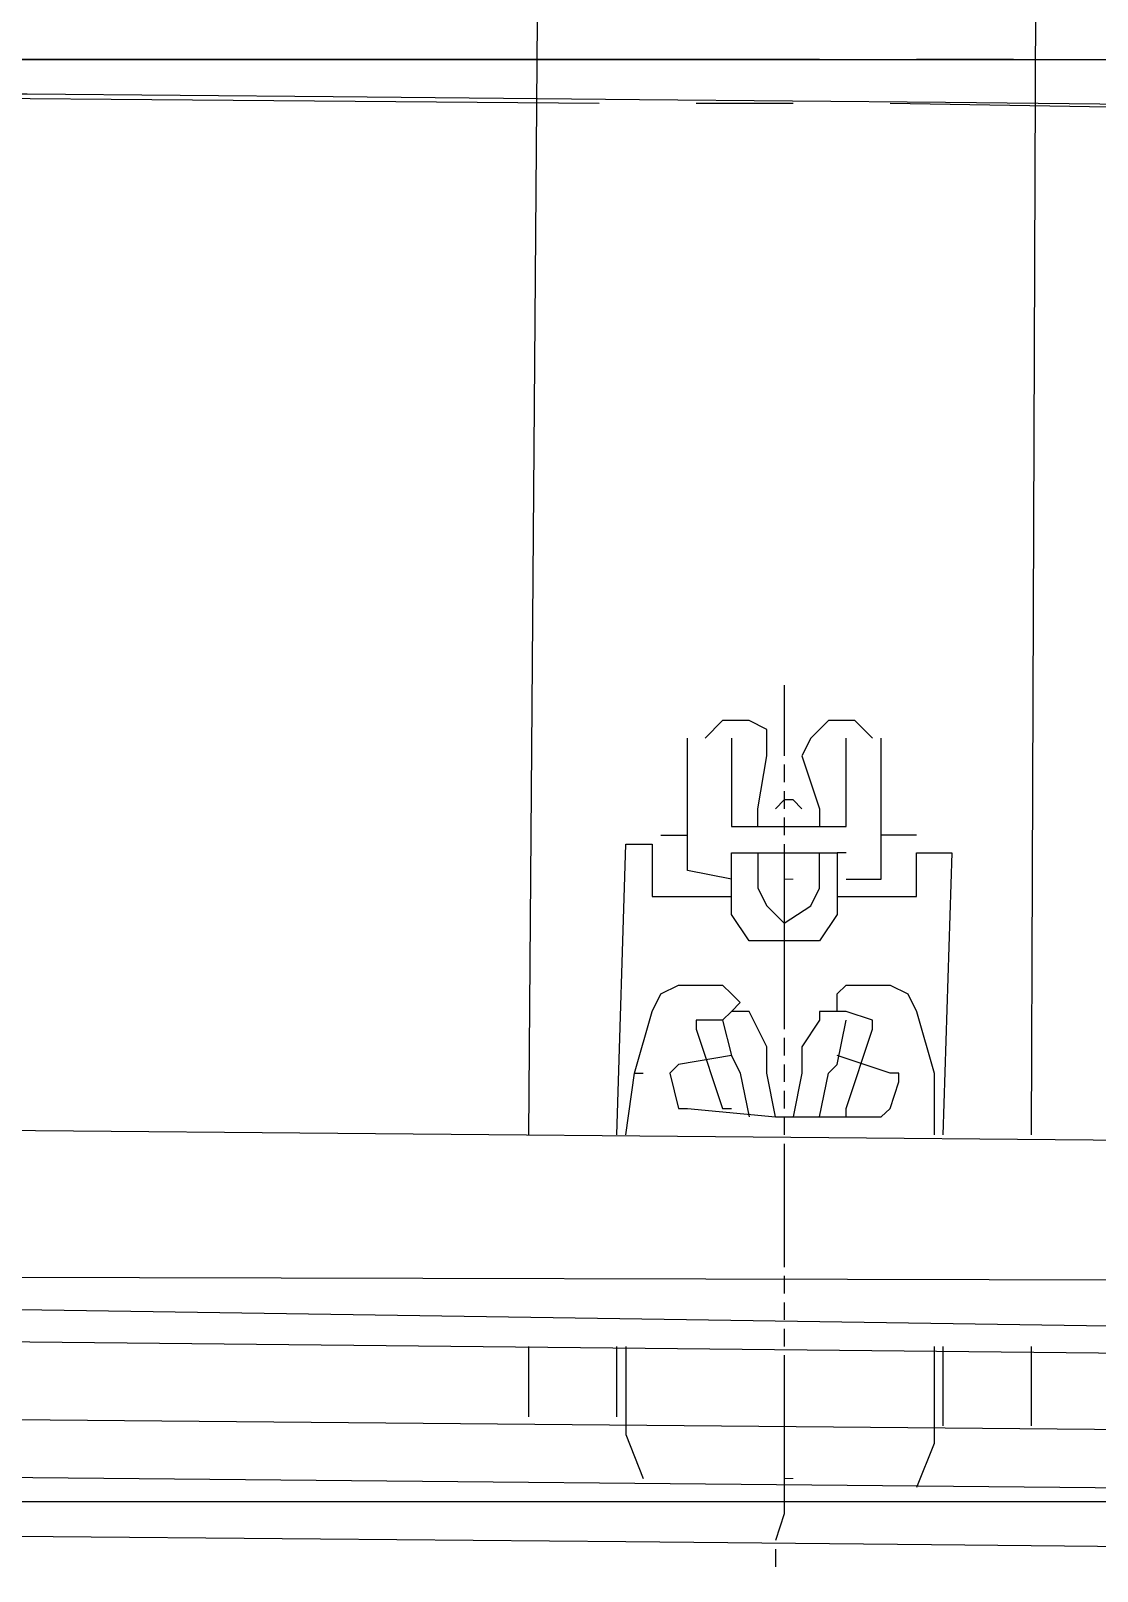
# Model space of a CAD drawing. Header units: millimetres. Extents: x -45 to 90, y -17 to 16.
# Drawn here: x 3.505 to 4.059, y -0.786 to 0.015 of the extents above; entities that cross this region are included whole.
import ezdxf

# ---------------------------------------------------------------- set-up
doc = ezdxf.new("R2010")
doc.units = ezdxf.units.MM
doc.header["$PDMODE"] = 3
doc.layers.add('PDF_Geometry', color=7, linetype='Continuous')

msp = doc.modelspace()

# ---------------------------------------------------------------- linework, layer by layer
at = {"color": 2}
for p, q in [((0, 0), (53.43249, 0)), ((0, 0), (42.783, 0)), ((0, -0.75), (53.43249, -0.75))]:
    msp.add_line(p, q, dxfattribs=at)
at = {"color": 4}
for centre in [(3.24783, 0), (3.24778, -0.01594)]:
    msp.add_circle(centre, 1.75, dxfattribs=at)
at = {"color": 2}
for radius in [500.80823, 500.05823, 499.30823]:
    msp.add_arc((-0.82991, -500.05754), radius, 85.2352723, 89.9049106, dxfattribs=at)
at = {"color": 4}
msp.add_point((3.2425, -1.76593), dxfattribs=at)
at = {"layer": 'PDF_Geometry', "lineweight": 25}
for points in [[(3.76356, -0.55926), (3.77273, 0.62344)], [(4.02944, 0.61886), (4.02486, -0.55926)], [(3.91484, 0), (3.36474, 0)], [(4.01569, 0), (3.96526, 0)], [(3.80023, -0.02292), (3.25014, -0.01834)], [(3.90109, -0.02292), (3.85066, -0.02292)], [(4.5016, -0.03209), (3.95151, -0.02292)], [(3.8965, -0.32547), (3.8965, -0.33464), (3.8965, -0.33922), (3.8965, -0.34839), (3.8965, -0.35298), (3.8965, -0.36215)], [(3.88275, -0.39882), (3.88275, -0.38965), (3.88733, -0.36215), (3.88733, -0.34839), (3.87816, -0.34381), (3.86441, -0.34381), (3.85524, -0.35298)], [(3.94234, -0.35298), (3.93317, -0.34381), (3.91942, -0.34381), (3.91025, -0.35298), (3.90567, -0.36215), (3.91484, -0.38965), (3.91484, -0.39882)], [(3.83232, -0.4034), (3.84608, -0.4034), (3.84608, -0.35298)], [(3.869, -0.35298), (3.869, -0.39882), (3.92859, -0.39882), (3.92859, -0.35298)], [(3.96526, -0.4034), (3.94693, -0.4034), (3.94693, -0.35298)], [(3.8965, -0.36673), (3.8965, -0.3759)], [(3.8965, -0.38048), (3.8965, -0.38965)], [(3.90567, -0.38965), (3.90109, -0.38507), (3.8965, -0.38507), (3.89192, -0.38965)], [(3.8965, -0.39423), (3.8965, -0.4034)], [(3.8094, -0.55926), (3.81399, -0.40799), (3.82774, -0.40799), (3.82774, -0.4353), (3.869, -0.4353)], [(3.869, -0.42632), (3.84608, -0.42174), (3.84608, -0.4034)], [(3.8965, -0.40799), (3.8965, -0.42174), (3.8965, -0.4353), (3.8965, -0.44924), (3.8965, -0.463), (3.8965, -0.47675), (3.8965, -0.4905), (3.8965, -0.50425)], [(3.92859, -0.42632), (3.94693, -0.42632), (3.94693, -0.4034)], [(3.92859, -0.41257), (3.92401, -0.41257), (3.92401, -0.44466), (3.91484, -0.45841), (3.87816, -0.45841), (3.869, -0.44466), (3.869, -0.41257), (3.92401, -0.41257)], [(3.88275, -0.41257), (3.88275, -0.43091), (3.88733, -0.44008), (3.8965, -0.44924), (3.91025, -0.44008), (3.91484, -0.43091), (3.91484, -0.41257)], [(3.92401, -0.4353), (3.96526, -0.4353), (3.96526, -0.41257), (3.9836, -0.41257), (3.97902, -0.55926)], [(3.81399, -0.55926), (3.81857, -0.52717), (3.82774, -0.49508), (3.83232, -0.48592), (3.84149, -0.48133), (3.86441, -0.48133), (3.869, -0.48592), (3.87358, -0.4905), (3.869, -0.49508)], [(3.92859, -0.49508), (3.92401, -0.49508), (3.92401, -0.4905), (3.92401, -0.48592), (3.92859, -0.48133), (3.95151, -0.48133), (3.96068, -0.48592), (3.96526, -0.49508), (3.97443, -0.52717), (3.97443, -0.53176), (3.97443, -0.55926)], [(3.89192, -0.5499), (3.88733, -0.52717), (3.88733, -0.51342), (3.87816, -0.49508), (3.87358, -0.49508), (3.869, -0.49508), (3.86441, -0.49967), (3.85066, -0.49967), (3.85066, -0.50425), (3.86441, -0.54551), (3.869, -0.54551)], [(3.92859, -0.5499), (3.92859, -0.54551), (3.94234, -0.50425), (3.94234, -0.49967), (3.92859, -0.49508), (3.91942, -0.49508), (3.91484, -0.49508), (3.91484, -0.49967), (3.90567, -0.51342), (3.90567, -0.52717), (3.90109, -0.5499)], [(3.86441, -0.49967), (3.869, -0.51801), (3.84149, -0.52259), (3.83691, -0.52717), (3.84149, -0.54551), (3.84608, -0.54551), (3.89192, -0.5499), (3.90109, -0.5499), (3.94693, -0.5499), (3.95151, -0.54551), (3.95609, -0.53176), (3.95609, -0.52717), (3.95151, -0.52717), (3.92401, -0.51801)], [(3.91484, -0.5499), (3.91942, -0.52717), (3.92401, -0.52259), (3.92859, -0.49967)], [(3.8965, -0.50884), (3.8965, -0.51801)], [(-0.00458, -0.60969), (-0.00458, -0.58218), (0, -0.51342), (0.29797, -0.51801), (2.6542, -0.54551), (3.24556, -0.55468), (6.88993, -0.58677), (7.66923, -0.60052), (8.27892, -0.6051), (12.95014, -0.65094), (13.2481, -0.68762), (14.24744, -0.70137), (14.54083, -0.66928), (14.68293, -0.66928)], [(3.869, -0.51801), (3.87358, -0.52717), (3.87816, -0.5499)], [(3.81857, -0.52717), (3.82316, -0.52717)], [(3.8965, -0.52259), (3.8965, -0.53176)], [(3.8965, -0.53634), (3.8965, -0.54551)], [(3.8965, -0.5499), (3.8965, -0.55926)], [(3.8965, -0.56385), (3.8965, -0.57301), (3.8965, -0.5776), (3.8965, -0.58677), (3.8965, -0.59135), (3.8965, -0.60052), (3.8965, -0.6051), (3.8965, -0.61427), (3.8965, -0.61886), (3.8965, -0.62802)], [(9.66332, -0.77472), (8.27892, -0.75638), (7.66923, -0.73804), (6.88993, -0.71512), (5.07004, -0.68303), (3.24556, -0.66451), (2.6542, -0.65553), (0.29797, -0.62802), (-0.00458, -0.62344), (-0.00458, -0.61427), (-0.00458, -0.60969), (0.19712, -0.60969), (0.29797, -0.60969), (0.19712, -0.60969), (-0.00458, -0.6051)], [(12.95014, -0.77472), (8.27892, -0.72887), (7.66923, -0.71971), (6.88993, -0.70137), (3.24556, -0.64636), (2.6542, -0.63719), (0.29797, -0.60969), (2.6542, -0.62802), (3.24556, -0.63261), (6.88993, -0.64178), (7.66923, -0.65094), (8.27892, -0.65553), (12.95014, -0.70137)], [(3.8965, -0.63261), (3.8965, -0.64178)], [(3.8965, -0.64636), (3.8965, -0.65553)], [(3.8965, -0.66011), (3.8965, -0.66928)], [(3.76356, -0.70595), (3.76356, -0.66928)], [(3.8094, -0.70595), (3.8094, -0.66928)], [(3.81399, -0.66928), (3.81399, -0.71512), (3.82316, -0.73804)], [(3.97443, -0.66928), (3.97443, -0.71971), (3.96526, -0.74263)], [(3.97902, -0.66928), (3.97902, -0.71054)], [(4.02486, -0.66928), (4.02486, -0.71054)], [(3.8965, -0.67387), (3.8965, -0.68762), (3.8965, -0.70137), (3.8965, -0.71512), (3.8965, -0.72887), (3.8965, -0.74263), (3.8965, -0.75638), (3.89192, -0.77013)], [(8.46228, -0.77013), (5.37717, -0.72429), (2.29206, -0.69679), (-0.78847, -0.68762), (-0.8068, -0.68762)], [(-0.74721, -0.71971), (-0.8068, -0.71971), (2.11328, -0.72429), (5.03795, -0.7518), (7.95803, -0.79305), (10.87811, -0.85265), (13.7982, -0.93058), (16.71828, -1.02684), (16.40198, -1.01309), (16.42948, -1.00832), (16.44782, -0.99017), (16.4524, -0.96725), (16.44782, -0.93974), (16.42948, -0.92141), (16.40656, -0.91224), (16.37906, -0.91224), (16.37906, -0.89849), (16.4524, -0.90307), (16.4524, -0.9535)], [(3.89192, -0.77472), (3.89192, -0.78388)]]:
    msp.add_lwpolyline(points, dxfattribs=at)
at = {"layer": 'PDF_Geometry', "lineweight": 9}
for points in [[(3.8965, -0.42632), (3.90109, -0.42632)], [(3.8965, -0.73804), (3.90109, -0.73804)]]:
    msp.add_lwpolyline(points, dxfattribs=at)

doc.saveas('drawing.dxf')
